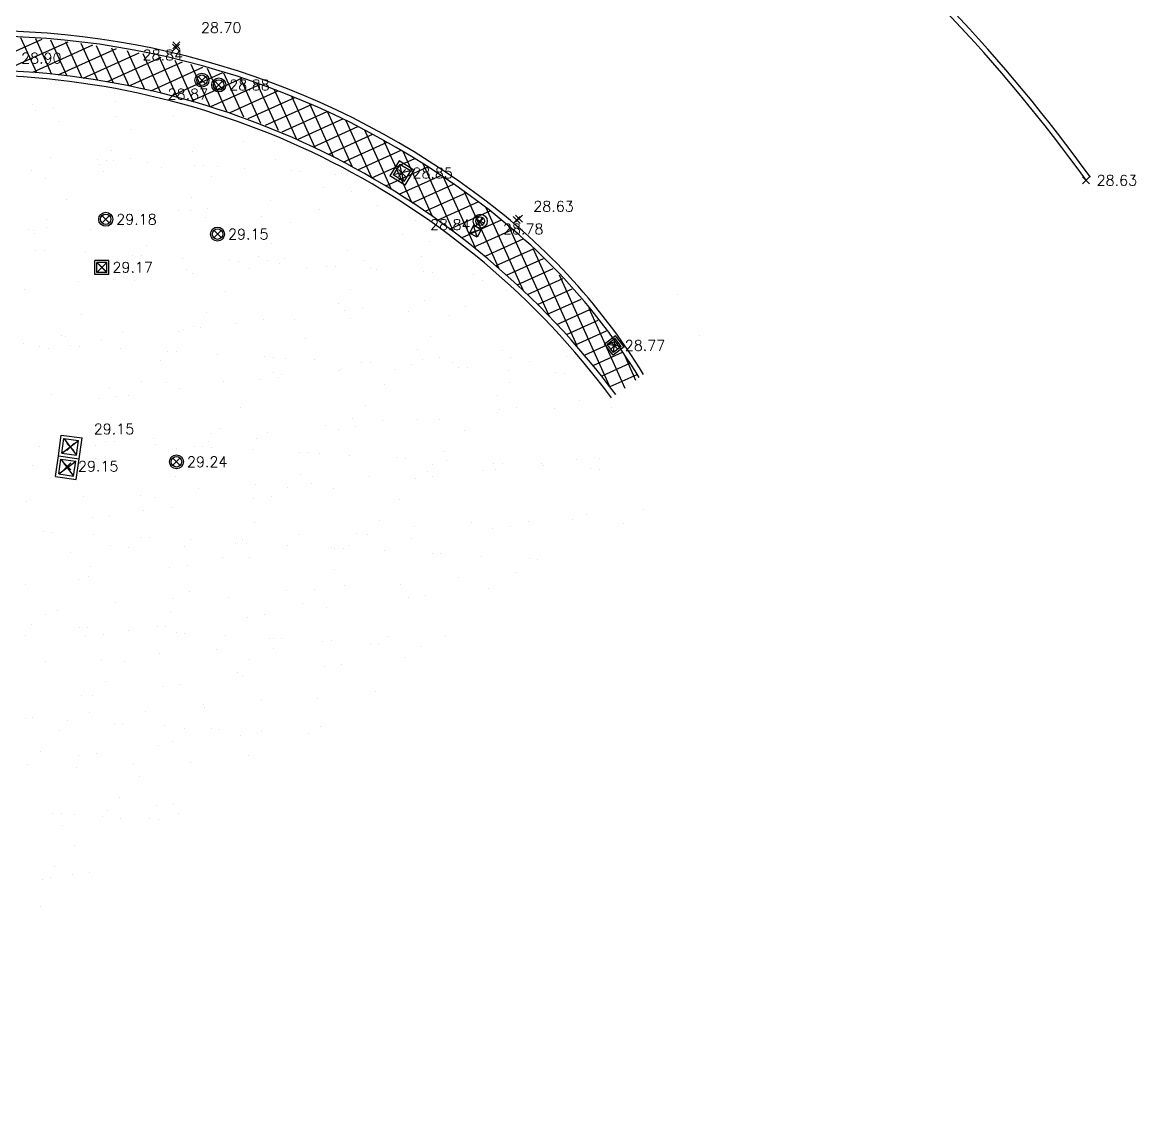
# Model space of a CAD drawing. Extents: x 472821 to 473123, y 4383028 to 4383224.
# Drawn here: x 473046.84 to 473078.69, y 4383120.07 to 4383151.24 of the extents above; entities that cross this region are included whole.
import ezdxf

# ---------------------------------------------------------------- set-up
doc = ezdxf.new("R2010")
doc.units = 0
doc.header["$MEASUREMENT"] = 0
doc.header["$PDMODE"] = 3
doc.header["$PDSIZE"] = 0.1
doc.layers.get('0').update_dxf_attribs({"linetype": 'CONTINUOUS'})
for name, color, linetype in [('ACERA', 30, 'CONTINUOUS'), ('EDIFICACIONES', 1, 'CONTINUOUS'), ('ELEMENTOSSFM', 7, 'CONTINUOUS'), ('PUNTOS-TEXTO', 7, 'CONTINUOUS'), ('TIERRA', 17, 'CONTINUOUS'), ('Z', 1, 'CONTINUOUS')]:
    doc.layers.add(name, color=color, linetype=linetype)
doc.styles.get("Standard").update_dxf_attribs({"font": 'simplex.shx'})

# ---------------------------------------------------------------- blocks, each defined once
blk = doc.blocks.new('REGISTRO')
for p, q in [((0.25, 0.25), (-0.25, -0.25)), ((-0.25, 0.25), (0.25, -0.25)), ((-0.25, 0.25), (-0.25, -0.25)), ((-0.25, 0.25), (0.25, 0.25)), ((0.25, 0.25), (0.25, -0.25)), ((-0.25, -0.25), (0.25, -0.25))]:
    blk.add_line(p, q)
blk = doc.blocks.new('FAROLA')
for p, q in [((-0.125, 0), (0.125, 0)), ((0, -0.125), (0, 0.125))]:
    blk.add_line(p, q)
for radius in [0.2, 0.125]:
    blk.add_circle((0, 0), radius)
blk = doc.blocks.new('arq40x40')
for p, q in [((-0.2, -0.2), (-0.2, 0.2)), ((0.2, 0.2), (-0.2, 0.2)), ((-0.143, -0.143), (-0.143, 0.143)), ((0.143, 0.143), (-0.143, 0.143)), ((0.143, -0.143), (-0.143, 0.143)), ((-0.143, -0.143), (0.143, 0.143)), ((0.143, -0.143), (0.143, 0.143)), ((0.2, -0.2), (0.2, 0.2)), ((0.2, -0.2), (-0.2, -0.2)), ((0.143, -0.143), (-0.143, -0.143))]:
    blk.add_line(p, q)
blk = doc.blocks.new('arq50x50')
for p, q in [((-0.25, -0.25), (-0.25, 0.25)), ((0.25, 0.25), (-0.25, 0.25)), ((-0.179, -0.179), (-0.179, 0.179)), ((0.179, 0.179), (-0.179, 0.179)), ((0.179, -0.179), (-0.179, 0.179)), ((-0.179, -0.179), (0.179, 0.179)), ((0.179, -0.179), (0.179, 0.179)), ((0.25, -0.25), (0.25, 0.25)), ((0.25, -0.25), (-0.25, -0.25)), ((0.179, -0.179), (-0.179, -0.179))]:
    blk.add_line(p, q)
blk = doc.blocks.new('arq60x60')
for p, q in [((-0.3, -0.3), (-0.3, 0.3)), ((0.3, 0.3), (-0.3, 0.3)), ((-0.214, -0.214), (-0.214, 0.214)), ((0.214, 0.214), (-0.214, 0.214)), ((0.214, -0.214), (-0.214, 0.214)), ((-0.214, -0.214), (0.214, 0.214)), ((0.214, -0.214), (0.214, 0.214)), ((0.3, -0.3), (0.3, 0.3)), ((0.3, -0.3), (-0.3, -0.3)), ((0.214, -0.214), (-0.214, -0.214))]:
    blk.add_line(p, q)

msp = doc.modelspace()

# ---------------------------------------------------------------- linework, layer by layer
at = {"layer": 'ACERA', "color": 204}
for p, q in [((473045.431, 4383149.87, -20.163), (473047.406, 4383150.762, -20.163)), ((473046.344, 4383149.871, -20.163), (473048.149, 4383150.686, -20.163)), ((473046.791, 4383150.809, -20.163), (473047.243, 4383149.808, -20.163)), ((473047.217, 4383150.778, -20.163), (473047.677, 4383149.758, -20.163)), ((473047.646, 4383150.74, -20.163), (473048.111, 4383149.709, -20.163)), ((473048.078, 4383150.694, -20.163), (473048.548, 4383149.652, -20.163)), ((473047.139, 4383149.818, -20.163), (473048.858, 4383150.594, -20.163)), ((473047.871, 4383149.737, -20.163), (473049.536, 4383150.489, -20.163)), ((473048.513, 4383150.641, -20.163), (473048.99, 4383149.585, -20.163)), ((473048.582, 4383149.647, -20.163), (473050.188, 4383150.372, -20.163)), ((473048.952, 4383150.581, -20.163), (473049.436, 4383149.508, -20.163)), ((473049.394, 4383150.513, -20.163), (473049.886, 4383149.422, -20.163)), ((473049.839, 4383150.437, -20.163), (473050.341, 4383149.325, -20.163)), ((473050.289, 4383150.352, -20.163), (473050.801, 4383149.217, -20.163)), ((473049.257, 4383149.54, -20.163), (473050.815, 4383150.244, -20.163)), ((473049.9, 4383149.419, -20.163), (473051.421, 4383150.106, -20.163)), ((473050.742, 4383150.259, -20.163), (473051.267, 4383149.098, -20.163)), ((473051.2, 4383150.158, -20.163), (473051.737, 4383148.967, -20.163)), ((473051.661, 4383150.047, -20.163), (473052.207, 4383148.837, -20.163)), ((473050.515, 4383149.285, -20.163), (473052.006, 4383149.958, -20.163)), ((473051.106, 4383149.14, -20.163), (473052.573, 4383149.803, -20.163)), ((473052.127, 4383149.926, -20.163), (473052.682, 4383148.697, -20.163)), ((473052.598, 4383149.795, -20.163), (473053.166, 4383148.537, -20.163)), ((473051.674, 4383148.985, -20.163), (473053.122, 4383149.639, -20.163)), ((473052.238, 4383148.829, -20.163), (473053.653, 4383149.467, -20.163)), ((473053.073, 4383149.654, -20.163), (473053.659, 4383148.355, -20.163)), ((473053.553, 4383149.502, -20.163), (473054.163, 4383148.151, -20.163)), ((473052.785, 4383148.664, -20.163), (473054.153, 4383149.282, -20.163)), ((473053.305, 4383148.487, -20.163), (473054.638, 4383149.089, -20.163)), ((473054.045, 4383149.323, -20.163), (473054.678, 4383147.921, -20.163)), ((473054.545, 4383149.127, -20.163), (473055.207, 4383147.662, -20.163)), ((473053.801, 4383148.3, -20.163), (473055.109, 4383148.89, -20.163)), ((473055.053, 4383148.915, -20.163), (473055.742, 4383147.387, -20.163)), ((473054.275, 4383148.103, -20.163), (473055.566, 4383148.685, -20.163)), ((473054.73, 4383147.897, -20.163), (473056.01, 4383148.475, -20.163)), ((473055.568, 4383148.684, -20.163), (473056.281, 4383147.105, -20.163)), ((473056.092, 4383148.435, -20.163), (473056.831, 4383146.798, -20.163)), ((473055.167, 4383147.682, -20.163), (473056.443, 4383148.259, -20.163)), ((473056.626, 4383148.164, -20.163), (473057.393, 4383146.463, -20.163)), ((473055.592, 4383147.463, -20.163), (473056.864, 4383148.037, -20.163)), ((473056.02, 4383147.244, -20.163), (473057.275, 4383147.811, -20.163)), ((473057.17, 4383147.87, -20.163), (473057.97, 4383146.097, -20.163)), ((473056.436, 4383147.021, -20.163), (473057.675, 4383147.58, -20.163)), ((473057.726, 4383147.55, -20.163), (473058.564, 4383145.694, -20.163)), ((473056.841, 4383146.792, -20.163), (473058.065, 4383147.345, -20.163)), ((473058.295, 4383147.201, -20.163), (473059.167, 4383145.269, -20.163)), ((473057.236, 4383146.559, -20.163), (473058.445, 4383147.105, -20.163)), ((473057.621, 4383146.322, -20.163), (473058.817, 4383146.861, -20.163)), ((473057.997, 4383146.08, -20.163), (473059.179, 4383146.613, -20.163)), ((473058.878, 4383146.82, -20.163), (473059.792, 4383144.797, -20.163)), ((473058.363, 4383145.834, -20.163), (473059.533, 4383146.362, -20.163)), ((473059.479, 4383146.401, -20.163), (473060.465, 4383144.216, -20.163)), ((473058.72, 4383145.583, -20.163), (473059.881, 4383146.108, -20.163)), ((473060.096, 4383145.946, -20.163), (473061.171, 4383143.565, -20.163)), ((473059.076, 4383145.333, -20.163), (473060.221, 4383145.849, -20.163)), ((473059.427, 4383145.08, -20.163), (473060.55, 4383145.587, -20.163)), ((473059.763, 4383144.82, -20.163), (473060.864, 4383145.317, -20.163)), ((473060.744, 4383145.422, -20.163), (473061.915, 4383142.828, -20.163)), ((473060.085, 4383144.554, -20.163), (473061.167, 4383145.042, -20.163)), ((473060.394, 4383144.282, -20.163), (473061.463, 4383144.764, -20.163)), ((473061.444, 4383144.782, -20.163), (473062.702, 4383141.996, -20.163)), ((473060.692, 4383144.005, -20.163), (473061.75, 4383144.483, -20.163)), ((473060.994, 4383143.73, -20.163), (473062.03, 4383144.197, -20.163)), ((473062.201, 4383144.018, -20.163), (473063.63, 4383140.851, -20.163)), ((473061.289, 4383143.452, -20.163), (473062.302, 4383143.909, -20.163)), ((473061.577, 4383143.17, -20.163), (473062.567, 4383143.617, -20.163)), ((473061.859, 4383142.886, -20.163), (473062.824, 4383143.322, -20.163)), ((473062.133, 4383142.598, -20.163), (473063.074, 4383143.023, -20.163)), ((473063.045, 4383143.059, -20.163), (473064.076, 4383140.774, -20.163)), ((473062.408, 4383142.311, -20.163), (473063.317, 4383142.722, -20.163)), ((473062.679, 4383142.022, -20.163), (473063.554, 4383142.417, -20.163)), ((473062.939, 4383141.728, -20.163), (473063.783, 4383142.109, -20.163)), ((473063.188, 4383141.429, -20.163), (473064.006, 4383141.798, -20.163)), ((473063.427, 4383141.125, -20.163), (473064.222, 4383141.484, -20.163)), ((473064.062, 4383141.717, -20.163), (473064.385, 4383141.001, -20.163)), ((473063.655, 4383140.817, -20.163), (473064.431, 4383141.167, -20.163))]:
    msp.add_line(p, q, dxfattribs=at)
at = {"layer": 'ACERA'}
for centre, radius, start, end in [((473045.71, 4383127.311, 29.68), 23.688, 53.6718, 92.9258), ((473045.71, 4383127.311, 29.68), 23.538, 53.6696, 92.9258), ((473045.312, 4383126.809, 29.502), 23.071, 36.6723, 89.4644), ((473045.312, 4383126.809, 29.502), 22.921, 36.6723, 89.4457), ((473049.197, 4383131.695, 29.68), 17.941, 31.5299, 54.3453), ((473049.197, 4383131.695, 29.68), 18.091, 31.5676, 54.3425)]:
    msp.add_arc(centre, radius, start, end, dxfattribs=at)
at = {"layer": 'EDIFICACIONES'}
for points in [[(473077.393, 4383146.808, 0.136679), (473058.12, 4383162.228, 0.031984), (473052.354, 4383164.262, 0.034813), (473045.463, 4383165.7, 0.026604), (473041.663, 4383166.015, 0.10719), (473015.536, 4383158.05), (473015.361, 4383156.928), (473014.706, 4383156.586), (473013.933, 4383157.063), (473001.163, 4383147.871), (472988.863, 4383138.991), (472988.111, 4383138.418), (472972.823, 4383127.36), (472972.591, 4383126.537), (472971.956, 4383126.099), (472962.702, 4383119.358), (472949.57, 4383109.762), (472935.78, 4383099.666), (472929.814, 4383095.364), (472932.6, 4383091.351)], [(473077.271, 4383146.72, 0.136679), (473058.061, 4383162.09, 0.031984), (473052.313, 4383164.118, 0.034813), (473045.443, 4383165.551, 0.026544), (473041.667, 4383165.865, 0.10687), (473015.673, 4383157.955), (473015.498, 4383156.83), (473014.7, 4383156.414), (473013.939, 4383156.883), (473001.251, 4383147.749), (472988.952, 4383138.871), (472988.201, 4383138.298), (472972.953, 4383127.269), (472972.721, 4383126.444), (472972.043, 4383125.977), (472962.79, 4383119.237), (472949.659, 4383109.641), (472935.868, 4383099.545), (472930.021, 4383095.329), (472932.723, 4383091.437)]]:
    msp.add_lwpolyline(points, format="xyb", dxfattribs=at)
at = {"layer": 'ELEMENTOSSFM'}
for centre, radius in [((473051.979, 4383149.585), 0.2), ((473051.979, 4383149.585), 0.15), ((473052.46, 4383149.448), 0.2), ((473052.46, 4383149.448), 0.15), ((473049.228, 4383145.605), 0.2), ((473049.228, 4383145.605), 0.15), ((473052.426, 4383145.181), 0.2), ((473052.426, 4383145.181), 0.15), ((473051.251, 4383138.665), 0.2), ((473051.251, 4383138.665), 0.15)]:
    msp.add_circle(centre, radius, dxfattribs=at)
at = {"layer": 'PUNTOS-TEXTO'}
for p in [(473051.247, 4383150.587), (473051.238, 4383150.512), (473051.979, 4383149.585), (473052.46, 4383149.448), (473057.7, 4383146.93), (473077.271, 4383146.72), (473049.228, 4383145.605), (473059.92, 4383145.526), (473060.981, 4383145.586), (473061.047, 4383145.625), (473052.426, 4383145.181), (473049.12, 4383144.229), (473063.774, 4383141.993), (473048.211, 4383139.093), (473048.133, 4383138.538), (473051.251, 4383138.665)]:
    msp.add_point(p, dxfattribs=at)
at = {"layer": 'TIERRA'}
for p, q in [((473047.687, 4383149.488, -20.163), (473047.687, 4383149.488, -20.163)), ((473047.125, 4383148.89, -20.163), (473047.125, 4383148.89, -20.163)), ((473047.722, 4383148.77, -20.163), (473047.722, 4383148.77, -20.163)), ((473049.509, 4383148.983, -20.163), (473049.509, 4383148.983, -20.163)), ((473047.225, 4383148.711, -20.163), (473047.225, 4383148.711, -20.163)), ((473047.901, 4383148.414, -20.163), (473047.901, 4383148.414, -20.163)), ((473049.541, 4383148.545, -20.163), (473049.541, 4383148.545, -20.163)), ((473051.158, 4383148.573, -20.163), (473051.158, 4383148.573, -20.163)), ((473049.963, 4383148.162, -20.163), (473049.963, 4383148.162, -20.163)), ((473053.177, 4383147.835, -20.163), (473053.177, 4383147.835, -20.163)), ((473054.054, 4383147.835, -20.163), (473054.054, 4383147.835, -20.163)), ((473049.402, 4383147.564, -20.163), (473049.402, 4383147.564, -20.163)), ((473051.72, 4383147.557, -20.163), (473051.72, 4383147.557, -20.163)), ((473047.641, 4383147.383, -20.163), (473047.641, 4383147.383, -20.163)), ((473048.989, 4383147.307, -20.163), (473048.989, 4383147.307, -20.163)), ((473049.042, 4383147.182, -20.163), (473049.042, 4383147.182, -20.163)), ((473049.238, 4383147.293, -20.163), (473049.238, 4383147.293, -20.163)), ((473049.436, 4383147.284, -20.163), (473049.436, 4383147.284, -20.163)), ((473049.933, 4383147.344, -20.163), (473049.933, 4383147.344, -20.163)), ((473050.416, 4383147.227, -20.163), (473050.416, 4383147.227, -20.163)), ((473051.764, 4383147.152, -20.163), (473051.764, 4383147.152, -20.163)), ((473054.084, 4383147.326, -20.163), (473054.084, 4383147.326, -20.163)), ((473047.103, 4383147.006, -20.163), (473047.103, 4383147.006, -20.163)), ((473049.17, 4383146.963, -20.163), (473049.17, 4383146.963, -20.163)), ((473050.81, 4383147.094, -20.163), (473050.81, 4383147.094, -20.163)), ((473052.014, 4383147.138, -20.163), (473052.014, 4383147.138, -20.163)), ((473052.239, 4383146.836, -20.163), (473052.239, 4383146.836, -20.163)), ((473052.427, 4383147.122, -20.163), (473052.427, 4383147.122, -20.163)), ((473053.192, 4383147.072, -20.163), (473053.192, 4383147.072, -20.163)), ((473054.54, 4383146.997, -20.163), (473054.54, 4383146.997, -20.163)), ((473054.79, 4383146.983, -20.163), (473054.79, 4383146.983, -20.163)), ((473055.813, 4383146.892, -20.163), (473055.813, 4383146.892, -20.163)), ((473055.968, 4383146.917, -20.163), (473055.968, 4383146.917, -20.163)), ((473047.513, 4383146.759, -20.163), (473047.513, 4383146.759, -20.163)), ((473055.454, 4383146.509, -20.163), (473055.454, 4383146.509, -20.163)), ((473051.678, 4383146.239, -20.163), (473051.678, 4383146.239, -20.163)), ((473056.264, 4383146.408, -20.163), (473056.264, 4383146.408, -20.163)), ((473056.761, 4383146.468, -20.163), (473056.761, 4383146.468, -20.163)), ((473048.104, 4383146.183, -20.163), (473048.104, 4383146.183, -20.163)), ((473052.144, 4383145.917, -20.163), (473052.144, 4383145.917, -20.163)), ((473053.931, 4383146.13, -20.163), (473053.931, 4383146.13, -20.163)), ((473055.353, 4383145.875, -20.163), (473055.353, 4383145.875, -20.163)), ((473056.993, 4383146.006, -20.163), (473056.993, 4383146.006, -20.163)), ((473047.543, 4383145.585, -20.163), (473047.543, 4383145.585, -20.163)), ((473049.314, 4383145.58, -20.163), (473049.314, 4383145.58, -20.163)), ((473051.319, 4383145.856, -20.163), (473051.319, 4383145.856, -20.163)), ((473051.647, 4383145.858, -20.163), (473051.647, 4383145.858, -20.163)), ((473052.08, 4383145.642, -20.163), (473052.08, 4383145.642, -20.163)), ((473053.696, 4383145.671, -20.163), (473053.696, 4383145.671, -20.163)), ((473058.09, 4383145.566, -20.163), (473058.09, 4383145.566, -20.163)), ((473047.03, 4383145.308, -20.163), (473047.03, 4383145.308, -20.163)), ((473047.166, 4383145.279, -20.163), (473047.166, 4383145.279, -20.163)), ((473047.526, 4383145.367, -20.163), (473047.526, 4383145.367, -20.163)), ((473048.782, 4383145.308, -20.163), (473048.782, 4383145.308, -20.163)), ((473050.439, 4383145.511, -20.163), (473050.439, 4383145.511, -20.163)), ((473054.516, 4383145.511, -20.163), (473054.516, 4383145.511, -20.163)), ((473047.184, 4383145.203, -20.163), (473047.184, 4383145.203, -20.163)), ((473053.955, 4383144.913, -20.163), (473053.955, 4383144.913, -20.163)), ((473057.73, 4383145.183, -20.163), (473057.73, 4383145.183, -20.163)), ((473058.475, 4383144.982, -20.163), (473058.475, 4383144.982, -20.163)), ((473058.972, 4383145.041, -20.163), (473058.972, 4383145.041, -20.163)), ((473047.218, 4383144.724, -20.163), (473047.218, 4383144.724, -20.163)), ((473047.468, 4383144.71, -20.163), (473047.468, 4383144.71, -20.163)), ((473048.646, 4383144.644, -20.163), (473048.646, 4383144.644, -20.163)), ((473050.381, 4383144.857, -20.163), (473050.381, 4383144.857, -20.163)), ((473056.142, 4383144.704, -20.163), (473056.142, 4383144.704, -20.163)), ((473049.994, 4383144.569, -20.163), (473049.994, 4383144.569, -20.163)), ((473050.244, 4383144.555, -20.163), (473050.244, 4383144.555, -20.163)), ((473051.422, 4383144.489, -20.163), (473051.422, 4383144.489, -20.163)), ((473052.77, 4383144.413, -20.163), (473052.77, 4383144.413, -20.163)), ((473053.019, 4383144.399, -20.163), (473053.019, 4383144.399, -20.163)), ((473053.595, 4383144.53, -20.163), (473053.595, 4383144.53, -20.163)), ((473053.858, 4383144.432, -20.163), (473053.858, 4383144.432, -20.163)), ((473054.197, 4383144.334, -20.163), (473054.197, 4383144.334, -20.163)), ((473054.355, 4383144.491, -20.163), (473054.355, 4383144.491, -20.163)), ((473056.622, 4383144.424, -20.163), (473056.622, 4383144.424, -20.163)), ((473058.262, 4383144.554, -20.163), (473058.262, 4383144.554, -20.163)), ((473049.819, 4383144.26, -20.163), (473049.819, 4383144.26, -20.163)), ((473051.525, 4383144.154, -20.163), (473051.525, 4383144.154, -20.163)), ((473051.708, 4383144.06, -20.163), (473051.708, 4383144.06, -20.163)), ((473053.349, 4383144.191, -20.163), (473053.349, 4383144.191, -20.163)), ((473054.965, 4383144.22, -20.163), (473054.965, 4383144.22, -20.163)), ((473055.545, 4383144.258, -20.163), (473055.545, 4383144.258, -20.163)), ((473055.795, 4383144.244, -20.163), (473055.795, 4383144.244, -20.163)), ((473056.792, 4383144.185, -20.163), (473056.792, 4383144.185, -20.163)), ((473056.973, 4383144.178, -20.163), (473056.973, 4383144.178, -20.163)), ((473058.321, 4383144.103, -20.163), (473058.321, 4383144.103, -20.163)), ((473058.57, 4383144.089, -20.163), (473058.57, 4383144.089, -20.163)), ((473059.749, 4383144.023, -20.163), (473059.749, 4383144.023, -20.163)), ((473048.435, 4383143.828, -20.163), (473048.435, 4383143.828, -20.163)), ((473049.241, 4383143.881, -20.163), (473049.241, 4383143.881, -20.163)), ((473049.46, 4383143.877, -20.163), (473049.46, 4383143.877, -20.163)), ((473049.737, 4383143.941, -20.163), (473049.737, 4383143.941, -20.163)), ((473050.051, 4383143.856, -20.163), (473050.051, 4383143.856, -20.163)), ((473060.007, 4383143.858, -20.163), (473060.007, 4383143.858, -20.163)), ((473046.907, 4383143.603, -20.163), (473046.907, 4383143.603, -20.163)), ((473052.657, 4383143.532, -20.163), (473052.657, 4383143.532, -20.163)), ((473056.231, 4383143.587, -20.163), (473056.231, 4383143.587, -20.163)), ((473060.686, 4383143.556, -20.163), (473060.686, 4383143.556, -20.163)), ((473065.581, 4383143.466, -50.111), (473065.581, 4383143.466, -50.111)), ((473055.872, 4383143.204, -20.163), (473055.872, 4383143.204, -20.163)), ((473056.069, 4383143.005, -20.163), (473056.069, 4383143.005, -20.163)), ((473056.566, 4383143.065, -20.163), (473056.566, 4383143.065, -20.163)), ((473058.353, 4383143.278, -20.163), (473058.353, 4383143.278, -20.163)), ((473059.532, 4383143.103, -20.163), (473059.532, 4383143.103, -20.163)), ((473061.148, 4383143.132, -20.163), (473061.148, 4383143.132, -20.163)), ((473048.522, 4383142.878, -20.163), (473048.522, 4383142.878, -20.163)), ((473052.096, 4383142.934, -20.163), (473052.096, 4383142.934, -20.163)), ((473053.736, 4383142.727, -20.163), (473053.736, 4383142.727, -20.163)), ((473054.618, 4383142.74, -20.163), (473054.618, 4383142.74, -20.163)), ((473056.234, 4383142.768, -20.163), (473056.234, 4383142.768, -20.163)), ((473057.891, 4383142.972, -20.163), (473057.891, 4383142.972, -20.163)), ((473059.069, 4383142.859, -20.163), (473059.069, 4383142.859, -20.163)), ((473049.704, 4383142.377, -20.163), (473049.704, 4383142.377, -20.163)), ((473051.32, 4383142.405, -20.163), (473051.32, 4383142.405, -20.163)), ((473051.452, 4383142.455, -20.163), (473051.452, 4383142.455, -20.163)), ((473051.736, 4383142.551, -20.163), (473051.736, 4383142.551, -20.163)), ((473051.948, 4383142.514, -20.163), (473051.948, 4383142.514, -20.163)), ((473052.977, 4383142.609, -20.163), (473052.977, 4383142.609, -20.163)), ((473046.876, 4383142.061, -20.163), (473046.876, 4383142.061, -20.163)), ((473047.961, 4383142.281, -20.163), (473047.961, 4383142.281, -20.163)), ((473048.064, 4383142.246, -20.163), (473048.064, 4383142.246, -20.163)), ((473049.118, 4383142.177, -20.163), (473049.118, 4383142.177, -20.163)), ((473054.934, 4383142.206, -20.163), (473054.934, 4383142.206, -20.163)), ((473058.507, 4383142.261, -20.163), (473058.507, 4383142.261, -20.163)), ((473066.198, 4383142.284, -50.111), (473066.198, 4383142.284, -50.111)), ((473047.331, 4383141.964, -20.163), (473047.331, 4383141.964, -20.163)), ((473047.601, 4383141.898, -20.163), (473047.601, 4383141.898, -20.163)), ((473048.223, 4383141.986, -20.163), (473048.223, 4383141.986, -20.163)), ((473048.473, 4383141.972, -20.163), (473048.473, 4383141.972, -20.163)), ((473049.651, 4383141.906, -20.163), (473049.651, 4383141.906, -20.163)), ((473050.999, 4383141.83, -20.163), (473050.999, 4383141.83, -20.163)), ((473051.249, 4383141.816, -20.163), (473051.249, 4383141.816, -20.163)), ((473052.427, 4383141.75, -20.163), (473052.427, 4383141.75, -20.163)), ((473058.148, 4383141.879, -20.163), (473058.148, 4383141.879, -20.163)), ((473060.564, 4383141.851, -20.163), (473060.564, 4383141.851, -20.163)), ((473050.799, 4383141.552, -20.163), (473050.799, 4383141.552, -20.163)), ((473053.775, 4383141.675, -20.163), (473053.775, 4383141.675, -20.163)), ((473054.024, 4383141.661, -20.163), (473054.024, 4383141.661, -20.163)), ((473054.372, 4383141.608, -20.163), (473054.372, 4383141.608, -20.163)), ((473055.202, 4383141.595, -20.163), (473055.202, 4383141.595, -20.163)), ((473056.55, 4383141.52, -20.163), (473056.55, 4383141.52, -20.163)), ((473056.8, 4383141.506, -20.163), (473056.8, 4383141.506, -20.163)), ((473057.978, 4383141.44, -20.163), (473057.978, 4383141.44, -20.163)), ((473058.28, 4383141.579, -20.163), (473058.28, 4383141.579, -20.163)), ((473058.777, 4383141.638, -20.163), (473058.777, 4383141.638, -20.163)), ((473059.16, 4383141.521, -20.163), (473059.16, 4383141.521, -20.163)), ((473060.801, 4383141.652, -20.163), (473060.801, 4383141.652, -20.163)), ((473061.345, 4383141.533, -20.163), (473061.345, 4383141.533, -20.163)), ((473062.417, 4383141.681, -20.163), (473062.417, 4383141.681, -20.163)), ((473054.013, 4383141.225, -20.163), (473054.013, 4383141.225, -20.163)), ((473054.247, 4383141.158, -20.163), (473054.247, 4383141.158, -20.163)), ((473055.887, 4383141.289, -20.163), (473055.887, 4383141.289, -20.163)), ((473055.947, 4383141.301, -20.163), (473055.947, 4383141.301, -20.163)), ((473057.503, 4383141.317, -20.163), (473057.503, 4383141.317, -20.163)), ((473059.326, 4383141.364, -20.163), (473059.326, 4383141.364, -20.163)), ((473059.576, 4383141.35, -20.163), (473059.576, 4383141.35, -20.163)), ((473060.754, 4383141.284, -20.163), (473060.754, 4383141.284, -20.163)), ((473062.102, 4383141.209, -20.163), (473062.102, 4383141.209, -20.163)), ((473062.351, 4383141.195, -20.163), (473062.351, 4383141.195, -20.163)), ((473049.333, 4383140.795, -20.163), (473049.333, 4383140.795, -20.163)), ((473050.237, 4383140.955, -20.163), (473050.237, 4383140.955, -20.163)), ((473050.973, 4383140.925, -20.163), (473050.973, 4383140.925, -20.163)), ((473052.589, 4383140.954, -20.163), (473052.589, 4383140.954, -20.163)), ((473053.663, 4383141.029, -20.163), (473053.663, 4383141.029, -20.163)), ((473054.159, 4383141.088, -20.163), (473054.159, 4383141.088, -20.163)), ((473057.21, 4383140.88, -20.163), (473057.21, 4383140.88, -20.163)), ((473060.784, 4383140.935, -20.163), (473060.784, 4383140.935, -20.163)), ((473047.675, 4383140.591, -20.163), (473047.675, 4383140.591, -20.163)), ((473049.045, 4383140.478, -20.163), (473049.045, 4383140.478, -20.163)), ((473049.542, 4383140.538, -20.163), (473049.542, 4383140.538, -20.163)), ((473049.878, 4383140.572, -20.163), (473049.878, 4383140.572, -20.163)), ((473051.329, 4383140.751, -20.163), (473051.329, 4383140.751, -20.163)), ((473060.424, 4383140.553, -20.163), (473060.424, 4383140.553, -20.163)), ((473053.075, 4383140.227, -20.163), (473053.075, 4383140.227, -20.163)), ((473056.649, 4383140.282, -20.163), (473056.649, 4383140.282, -20.163)), ((473060.491, 4383140.153, -20.163), (473060.491, 4383140.153, -20.163)), ((473060.987, 4383140.212, -20.163), (473060.987, 4383140.212, -20.163)), ((473062.07, 4383140.201, -20.163), (473062.07, 4383140.201, -20.163)), ((473062.775, 4383140.425, -20.163), (473062.775, 4383140.425, -20.163)), ((473063.686, 4383140.229, -20.163), (473063.686, 4383140.229, -20.163)), ((473056.289, 4383139.9, -20.163), (473056.289, 4383139.9, -20.163)), ((473057.156, 4383139.837, -20.163), (473057.156, 4383139.837, -20.163)), ((473058.157, 4383139.875, -20.163), (473058.157, 4383139.875, -20.163)), ((473058.772, 4383139.866, -20.163), (473058.772, 4383139.866, -20.163)), ((473060.43, 4383140.07, -20.163), (473060.43, 4383140.07, -20.163)), ((473048.94, 4383139.573, -20.163), (473048.94, 4383139.573, -20.163)), ((473052.514, 4383139.629, -20.163), (473052.514, 4383139.629, -20.163)), ((473053.858, 4383139.503, -20.163), (473053.858, 4383139.503, -20.163)), ((473055.516, 4383139.707, -20.163), (473055.516, 4383139.707, -20.163)), ((473055.874, 4383139.602, -20.163), (473055.874, 4383139.602, -20.163)), ((473056.37, 4383139.662, -20.163), (473056.37, 4383139.662, -20.163)), ((473059.487, 4383139.554, -20.163), (473059.487, 4383139.554, -20.163)), ((473047.881, 4383139.323, -20.163), (473047.881, 4383139.323, -20.163)), ((473049.229, 4383139.247, -20.163), (473049.229, 4383139.247, -20.163)), ((473049.478, 4383139.233, -20.163), (473049.478, 4383139.233, -20.163)), ((473050.602, 4383139.343, -20.163), (473050.602, 4383139.343, -20.163)), ((473052.154, 4383139.246, -20.163), (473052.154, 4383139.246, -20.163)), ((473052.242, 4383139.474, -20.163), (473052.242, 4383139.474, -20.163)), ((473053.54, 4383139.324, -20.163), (473053.54, 4383139.324, -20.163)), ((473047.328, 4383139.111, -20.163), (473047.328, 4383139.111, -20.163)), ((473048.379, 4383138.976, -20.163), (473048.379, 4383138.976, -20.163)), ((473048.944, 4383139.139, -20.163), (473048.944, 4383139.139, -20.163)), ((473050.656, 4383139.167, -20.163), (473050.656, 4383139.167, -20.163)), ((473051.256, 4383139.052, -20.163), (473051.256, 4383139.052, -20.163)), ((473051.753, 4383139.111, -20.163), (473051.753, 4383139.111, -20.163)), ((473052.004, 4383139.092, -20.163), (473052.004, 4383139.092, -20.163)), ((473052.254, 4383139.078, -20.163), (473052.254, 4383139.078, -20.163)), ((473053.432, 4383139.012, -20.163), (473053.432, 4383139.012, -20.163)), ((473054.78, 4383138.937, -20.163), (473054.78, 4383138.937, -20.163)), ((473055.029, 4383138.923, -20.163), (473055.029, 4383138.923, -20.163)), ((473055.352, 4383138.901, -20.163), (473055.352, 4383138.901, -20.163)), ((473058.925, 4383138.956, -20.163), (473058.925, 4383138.956, -20.163)), ((473047.136, 4383138.561, -20.163), (473047.136, 4383138.561, -20.163)), ((473048.019, 4383138.593, -20.163), (473048.019, 4383138.593, -20.163)), ((473048.923, 4383138.774, -20.163), (473048.923, 4383138.774, -20.163)), ((473056.208, 4383138.857, -20.163), (473056.208, 4383138.857, -20.163)), ((473057.556, 4383138.781, -20.163), (473057.556, 4383138.781, -20.163)), ((473057.805, 4383138.767, -20.163), (473057.805, 4383138.767, -20.163)), ((473058.566, 4383138.574, -20.163), (473058.566, 4383138.574, -20.163)), ((473058.983, 4383138.701, -20.163), (473058.983, 4383138.701, -20.163)), ((473060.331, 4383138.626, -20.163), (473060.331, 4383138.626, -20.163)), ((473060.581, 4383138.612, -20.163), (473060.581, 4383138.612, -20.163)), ((473061.699, 4383138.619, -20.163), (473061.699, 4383138.619, -20.163)), ((473061.759, 4383138.546, -20.163), (473061.759, 4383138.546, -20.163)), ((473062.702, 4383138.726, -20.163), (473062.702, 4383138.726, -20.163)), ((473063.198, 4383138.786, -20.163), (473063.198, 4383138.786, -20.163)), ((473063.339, 4383138.749, -20.163), (473063.339, 4383138.749, -20.163)), ((473051.216, 4383138.248, -20.163), (473051.216, 4383138.248, -20.163)), ((473054.79, 4383138.303, -20.163), (473054.79, 4383138.303, -20.163)), ((473056.785, 4383138.255, -20.163), (473056.785, 4383138.255, -20.163)), ((473058.425, 4383138.386, -20.163), (473058.425, 4383138.386, -20.163)), ((473058.581, 4383138.235, -20.163), (473058.581, 4383138.235, -20.163)), ((473060.041, 4383138.415, -20.163), (473060.041, 4383138.415, -20.163)), ((473060.368, 4383138.448, -20.163), (473060.368, 4383138.448, -20.163)), ((473063.107, 4383138.471, -20.163), (473063.107, 4383138.471, -20.163)), ((473063.356, 4383138.457, -20.163), (473063.356, 4383138.457, -20.163)), ((473053.511, 4383138.023, -20.163), (473053.511, 4383138.023, -20.163)), ((473054.431, 4383137.92, -20.163), (473054.431, 4383137.92, -20.163)), ((473055.127, 4383138.052, -20.163), (473055.127, 4383138.052, -20.163)), ((473058.085, 4383138.176, -20.163), (473058.085, 4383138.176, -20.163)), ((473047.081, 4383137.594, -20.163), (473047.081, 4383137.594, -20.163)), ((473048.597, 4383137.66, -20.163), (473048.597, 4383137.66, -20.163)), ((473050.214, 4383137.688, -20.163), (473050.214, 4383137.688, -20.163)), ((473050.655, 4383137.65, -20.163), (473050.655, 4383137.65, -20.163)), ((473051.871, 4383137.892, -20.163), (473051.871, 4383137.892, -20.163)), ((473053.467, 4383137.626, -20.163), (473053.467, 4383137.626, -20.163)), ((473053.964, 4383137.685, -20.163), (473053.964, 4383137.685, -20.163)), ((473055.751, 4383137.898, -20.163), (473055.751, 4383137.898, -20.163)), ((473046.957, 4383137.529, -20.163), (473046.957, 4383137.529, -20.163)), ((473050.296, 4383137.267, -20.163), (473050.296, 4383137.267, -20.163)), ((473051.134, 4383137.348, -20.163), (473051.134, 4383137.348, -20.163)), ((473057.628, 4383137.575, -20.163), (473057.628, 4383137.575, -20.163)), ((473064.608, 4383137.298, -20.163), (473064.608, 4383137.298, -20.163)), ((473048.85, 4383137.075, -20.163), (473048.85, 4383137.075, -20.163)), ((473049.346, 4383137.135, -20.163), (473049.346, 4383137.135, -20.163)), ((473057.067, 4383136.977, -20.163), (473057.067, 4383136.977, -20.163)), ((473061.31, 4383136.964, -20.163), (473061.31, 4383136.964, -20.163)), ((473062.579, 4383137.022, -20.163), (473062.579, 4383137.022, -20.163)), ((473062.968, 4383137.167, -20.163), (473062.968, 4383137.167, -20.163)), ((473047.458, 4383136.664, -20.163), (473047.458, 4383136.664, -20.163)), ((473047.708, 4383136.65, -20.163), (473047.708, 4383136.65, -20.163)), ((473053.493, 4383136.922, -20.163), (473053.493, 4383136.922, -20.163)), ((473058.054, 4383136.804, -20.163), (473058.054, 4383136.804, -20.163)), ((473059.694, 4383136.935, -20.163), (473059.694, 4383136.935, -20.163)), ((473060.296, 4383136.75, -20.163), (473060.296, 4383136.75, -20.163)), ((473060.792, 4383136.809, -20.163), (473060.792, 4383136.809, -20.163)), ((473064.039, 4383136.903, -20.163), (473064.039, 4383136.903, -20.163)), ((473048.886, 4383136.584, -20.163), (473048.886, 4383136.584, -20.163)), ((473050.234, 4383136.509, -20.163), (473050.234, 4383136.509, -20.163)), ((473050.483, 4383136.495, -20.163), (473050.483, 4383136.495, -20.163)), ((473051.662, 4383136.429, -20.163), (473051.662, 4383136.429, -20.163)), ((473052.932, 4383136.324, -20.163), (473052.932, 4383136.324, -20.163)), ((473053.009, 4383136.353, -20.163), (473053.009, 4383136.353, -20.163)), ((473053.14, 4383136.441, -20.163), (473053.14, 4383136.441, -20.163)), ((473053.259, 4383136.339, -20.163), (473053.259, 4383136.339, -20.163)), ((473054.78, 4383136.572, -20.163), (473054.78, 4383136.572, -20.163)), ((473056.396, 4383136.6, -20.163), (473056.396, 4383136.6, -20.163)), ((473056.707, 4383136.595, -20.163), (473056.707, 4383136.595, -20.163)), ((473057.962, 4383136.472, -20.163), (473057.962, 4383136.472, -20.163)), ((473048.226, 4383136.078, -20.163), (473048.226, 4383136.078, -20.163)), ((473049.358, 4383136.269, -20.163), (473049.358, 4383136.269, -20.163)), ((473049.866, 4383136.208, -20.163), (473049.866, 4383136.208, -20.163)), ((473051.483, 4383136.237, -20.163), (473051.483, 4383136.237, -20.163)), ((473054.437, 4383136.274, -20.163), (473054.437, 4383136.274, -20.163)), ((473055.678, 4383136.199, -20.163), (473055.678, 4383136.199, -20.163)), ((473055.785, 4383136.198, -20.163), (473055.785, 4383136.198, -20.163)), ((473056.035, 4383136.184, -20.163), (473056.035, 4383136.184, -20.163)), ((473056.175, 4383136.259, -20.163), (473056.175, 4383136.259, -20.163)), ((473057.213, 4383136.118, -20.163), (473057.213, 4383136.118, -20.163)), ((473058.561, 4383136.043, -20.163), (473058.561, 4383136.043, -20.163)), ((473058.81, 4383136.029, -20.163), (473058.81, 4383136.029, -20.163)), ((473051.557, 4383135.708, -20.163), (473051.557, 4383135.708, -20.163)), ((473052.572, 4383135.941, -20.163), (473052.572, 4383135.941, -20.163)), ((473053.345, 4383135.921, -20.163), (473053.345, 4383135.921, -20.163)), ((473059.988, 4383135.963, -20.163), (473059.988, 4383135.963, -20.163)), ((473061.336, 4383135.887, -20.163), (473061.336, 4383135.887, -20.163)), ((473061.586, 4383135.873, -20.163), (473061.586, 4383135.873, -20.163)), ((473048.727, 4383135.371, -20.163), (473048.727, 4383135.371, -20.163)), ((473048.796, 4383135.671, -20.163), (473048.796, 4383135.671, -20.163)), ((473051.061, 4383135.649, -20.163), (473051.061, 4383135.649, -20.163)), ((473055.769, 4383135.596, -20.163), (473055.769, 4383135.596, -20.163)), ((473060.963, 4383135.484, -20.163), (473060.963, 4383135.484, -20.163)), ((473046.94, 4383135.158, -20.163), (473046.94, 4383135.158, -20.163)), ((473048.437, 4383135.288, -20.163), (473048.437, 4383135.288, -20.163)), ((473056.049, 4383135.12, -20.163), (473056.049, 4383135.12, -20.163)), ((473057.666, 4383135.149, -20.163), (473057.666, 4383135.149, -20.163)), ((473059.323, 4383135.353, -20.163), (473059.323, 4383135.353, -20.163)), ((473060.173, 4383135.045, -20.163), (473060.173, 4383135.045, -20.163)), ((473051.135, 4383134.757, -20.163), (473051.135, 4383134.757, -20.163)), ((473051.634, 4383134.943, -20.163), (473051.634, 4383134.943, -20.163)), ((473052.752, 4383134.786, -20.163), (473052.752, 4383134.786, -20.163)), ((473054.409, 4383134.99, -20.163), (473054.409, 4383134.99, -20.163)), ((473055.208, 4383134.998, -20.163), (473055.208, 4383134.998, -20.163)), ((473057.889, 4383134.773, -20.163), (473057.889, 4383134.773, -20.163)), ((473058.386, 4383134.832, -20.163), (473058.386, 4383134.832, -20.163)), ((473047.838, 4383134.423, -20.163), (473047.838, 4383134.423, -20.163)), ((473049.495, 4383134.626, -20.163), (473049.495, 4383134.626, -20.163)), ((473054.849, 4383134.616, -20.163), (473054.849, 4383134.616, -20.163)), ((473055.556, 4383134.495, -20.163), (473055.556, 4383134.495, -20.163)), ((473047.499, 4383134.29, -20.163), (473047.499, 4383134.29, -20.163)), ((473051.073, 4383134.345, -20.163), (473051.073, 4383134.345, -20.163)), ((473053.272, 4383134.223, -20.163), (473053.272, 4383134.223, -20.163)), ((473053.768, 4383134.282, -20.163), (473053.768, 4383134.282, -20.163)), ((473047.115, 4383134.001, -20.163), (473047.115, 4383134.001, -20.163)), ((473048.463, 4383133.926, -20.163), (473048.463, 4383133.926, -20.163)), ((473048.713, 4383133.912, -20.163), (473048.713, 4383133.912, -20.163)), ((473049.891, 4383133.846, -20.163), (473049.891, 4383133.846, -20.163)), ((473050.713, 4383133.962, -20.163), (473050.713, 4383133.962, -20.163)), ((473050.938, 4383133.945, -20.163), (473050.938, 4383133.945, -20.163)), ((473051.239, 4383133.77, -20.163), (473051.239, 4383133.77, -20.163)), ((473046.938, 4383133.692, -20.163), (473046.938, 4383133.692, -20.163)), ((473048.655, 4383133.672, -20.163), (473048.655, 4383133.672, -20.163)), ((473049.151, 4383133.731, -20.163), (473049.151, 4383133.731, -20.163)), ((473051.489, 4383133.756, -20.163), (473051.489, 4383133.756, -20.163)), ((473052.667, 4383133.69, -20.163), (473052.667, 4383133.69, -20.163)), ((473053.911, 4383133.617, -20.163), (473053.911, 4383133.617, -20.163)), ((473054.015, 4383133.615, -20.163), (473054.015, 4383133.615, -20.163)), ((473054.264, 4383133.601, -20.163), (473054.264, 4383133.601, -20.163)), ((473055.442, 4383133.535, -20.163), (473055.442, 4383133.535, -20.163)), ((473055.678, 4383133.538, -20.163), (473055.678, 4383133.538, -20.163)), ((473056.79, 4383133.46, -20.163), (473056.79, 4383133.46, -20.163)), ((473057.04, 4383133.446, -20.163), (473057.04, 4383133.446, -20.163)), ((473057.318, 4383133.669, -20.163), (473057.318, 4383133.669, -20.163)), ((473058.935, 4383133.698, -20.163), (473058.935, 4383133.698, -20.163)), ((473050.764, 4383133.175, -20.163), (473050.764, 4383133.175, -20.163)), ((473052.405, 4383133.306, -20.163), (473052.405, 4383133.306, -20.163)), ((473054.021, 4383133.335, -20.163), (473054.021, 4383133.335, -20.163)), ((473058.218, 4383133.38, -20.163), (473058.218, 4383133.38, -20.163)), ((473047.491, 4383132.943, -20.163), (473047.491, 4383132.943, -20.163)), ((473049.107, 4383132.971, -20.163), (473049.107, 4383132.971, -20.163)), ((473049.776, 4383132.964, -20.163), (473049.776, 4383132.964, -20.163)), ((473053.349, 4383133.019, -20.163), (473053.349, 4383133.019, -20.163)), ((473055.979, 4383132.855, -20.163), (473055.979, 4383132.855, -20.163)), ((473057.767, 4383133.068, -20.163), (473057.767, 4383133.068, -20.163)), ((473052.99, 4383132.637, -20.163), (473052.99, 4383132.637, -20.163)), ((473053.149, 4383132.518, -20.163), (473053.149, 4383132.518, -20.163)), ((473055.483, 4383132.796, -20.163), (473055.483, 4383132.796, -20.163)), ((473049.214, 4383132.366, -20.163), (473049.214, 4383132.366, -20.163)), ((473050.866, 4383132.246, -20.163), (473050.866, 4383132.246, -20.163)), ((473051.362, 4383132.305, -20.163), (473051.362, 4383132.305, -20.163)), ((473048.532, 4383131.968, -20.163), (473048.532, 4383131.968, -20.163)), ((473048.855, 4383131.983, -20.163), (473048.855, 4383131.983, -20.163)), ((473053.674, 4383131.855, -20.163), (473053.674, 4383131.855, -20.163)), ((473055.29, 4383131.883, -20.163), (473055.29, 4383131.883, -20.163)), ((473056.947, 4383132.087, -20.163), (473056.947, 4383132.087, -20.163)), ((473052.033, 4383131.724, -20.163), (473052.033, 4383131.724, -20.163)), ((473052.052, 4383131.638, -20.163), (473052.052, 4383131.638, -20.163)), ((473046.942, 4383131.329, -20.163), (473046.942, 4383131.329, -20.163)), ((473047.119, 4383131.361, -20.163), (473047.119, 4383131.361, -20.163)), ((473048.121, 4383131.263, -20.163), (473048.121, 4383131.263, -20.163)), ((473048.76, 4383131.492, -20.163), (473048.76, 4383131.492, -20.163)), ((473050.376, 4383131.52, -20.163), (473050.376, 4383131.52, -20.163)), ((473047.917, 4383130.985, -20.163), (473047.917, 4383130.985, -20.163)), ((473049.468, 4383131.187, -20.163), (473049.468, 4383131.187, -20.163)), ((473049.718, 4383131.173, -20.163), (473049.718, 4383131.173, -20.163)), ((473050.896, 4383131.107, -20.163), (473050.896, 4383131.107, -20.163)), ((473051.491, 4383131.04, -20.163), (473051.491, 4383131.04, -20.163)), ((473052.244, 4383131.032, -20.163), (473052.244, 4383131.032, -20.163)), ((473052.494, 4383131.018, -20.163), (473052.494, 4383131.018, -20.163)), ((473053.672, 4383130.952, -20.163), (473053.672, 4383130.952, -20.163)), ((473055.36, 4383131.092, -20.163), (473055.36, 4383131.092, -20.163)), ((473051.131, 4383130.658, -20.163), (473051.131, 4383130.658, -20.163)), ((473053.076, 4383130.82, -20.163), (473053.076, 4383130.82, -20.163)), ((473053.573, 4383130.879, -20.163), (473053.573, 4383130.879, -20.163)), ((473055.02, 4383130.877, -20.163), (473055.02, 4383130.877, -20.163)), ((473047.356, 4383130.387, -20.163), (473047.356, 4383130.387, -20.163)), ((473048.459, 4383130.269, -20.163), (473048.459, 4383130.269, -20.163)), ((473048.956, 4383130.328, -20.163), (473048.956, 4383130.328, -20.163)), ((473050.743, 4383130.541, -20.163), (473050.743, 4383130.541, -20.163)), ((473053.302, 4383130.273, -20.163), (473053.302, 4383130.273, -20.163)), ((473046.996, 4383130.004, -20.163), (473046.996, 4383130.004, -20.163)), ((473050.029, 4383130.04, -20.163), (473050.029, 4383130.04, -20.163)), ((473051.645, 4383130.069, -20.163), (473051.645, 4383130.069, -20.163)), ((473048.389, 4383129.909, -20.163), (473048.389, 4383129.909, -20.163)), ((473050.193, 4383129.659, -20.163), (473050.193, 4383129.659, -20.163)), ((473049.632, 4383129.061, -20.163), (473049.632, 4383129.061, -20.163)), ((473049.273, 4383128.678, -20.163), (473049.273, 4383128.678, -20.163)), ((473050.67, 4383128.843, -20.163), (473050.67, 4383128.843, -20.163)), ((473051.167, 4383128.902, -20.163), (473051.167, 4383128.902, -20.163)), ((473047.698, 4383128.604, -20.163), (473047.698, 4383128.604, -20.163)), ((473047.948, 4383128.59, -20.163), (473047.948, 4383128.59, -20.163)), ((473048.337, 4383128.565, -20.163), (473048.337, 4383128.565, -20.163)), ((473049.126, 4383128.524, -20.163), (473049.126, 4383128.524, -20.163)), ((473049.658, 4383128.458, -20.163), (473049.658, 4383128.458, -20.163)), ((473050.474, 4383128.449, -20.163), (473050.474, 4383128.449, -20.163)), ((473050.723, 4383128.435, -20.163), (473050.723, 4383128.435, -20.163)), ((473051.298, 4383128.589, -20.163), (473051.298, 4383128.589, -20.163)), ((473048, 4383128.254, -20.163), (473048, 4383128.254, -20.163)), ((473048.335, 4383127.68, -20.163), (473048.335, 4383127.68, -20.163)), ((473047.773, 4383127.082, -20.163), (473047.773, 4383127.082, -20.163)), ((473047.653, 4383126.775, -20.163), (473047.653, 4383126.775, -20.163)), ((473048.264, 4383126.866, -20.163), (473048.264, 4383126.866, -20.163)), ((473048.76, 4383126.925, -20.163), (473048.76, 4383126.925, -20.163)), ((473047.414, 4383126.699, -20.163), (473047.414, 4383126.699, -20.163)), ((473047.355, 4383125.941, -20.163), (473047.355, 4383125.941, -20.163))]:
    msp.add_line(p, q, dxfattribs=at)

# ---------------------------------------------------------------- block references
for name, p, rotation in [('arq50x50', (473057.7, 4383146.93), 58.18922434239697), ('arq40x40', (473063.774, 4383141.993), 37.60473577010875), ('arq60x60', (473048.211, 4383139.093), 262.0000165329729), ('arq60x60', (473048.127, 4383138.499), 262.0000165329729)]:
    msp.add_blockref(name, p, dxfattribs=dict(rotation=rotation))
msp.add_blockref('arq40x40', (473049.12, 4383144.229))
at = {"layer": 'ELEMENTOSSFM', "rotation": 243.2775365466971}
msp.add_blockref('FAROLA', (473059.941, 4383145.552, 29.455), dxfattribs=at)
at = {"layer": 'ELEMENTOSSFM', "xscale": 0.5000000002270746, "yscale": 0.4999999998362496, "zscale": 0.5, "rotation": 243.2775365736707}
msp.add_blockref('REGISTRO', (473059.798, 4383145.26, 29.455), dxfattribs=at)

# ---------------------------------------------------------------- texts
at = {"layer": 'Z'}
for s, p in [('28.70', (473051.952, 4383150.936)), ('28.90', (473046.807, 4383150.066)), ('28.84', (473050.283, 4383150.154)), ('28.88', (473052.76, 4383149.298)), ('28.87', (473050.997, 4383149.035)), ('28.85', (473058, 4383146.78)), ('28.63', (473077.571, 4383146.57)), ('28.63', (473061.457, 4383145.826)), ('29.18', (473049.528, 4383145.455)), ('28.84', (473058.503, 4383145.301)), ('29.15', (473052.726, 4383145.031)), ('28.78', (473060.591, 4383145.176)), ('29.17', (473049.42, 4383144.079)), ('28.77', (473064.074, 4383141.843)), ('29.15', (473048.885, 4383139.454)), ('29.15', (473048.433, 4383138.388)), ('29.24', (473051.551, 4383138.515))]:
    msp.add_text(s, height=0.3, dxfattribs=at).set_placement(p)

doc.saveas('drawing.dxf')
